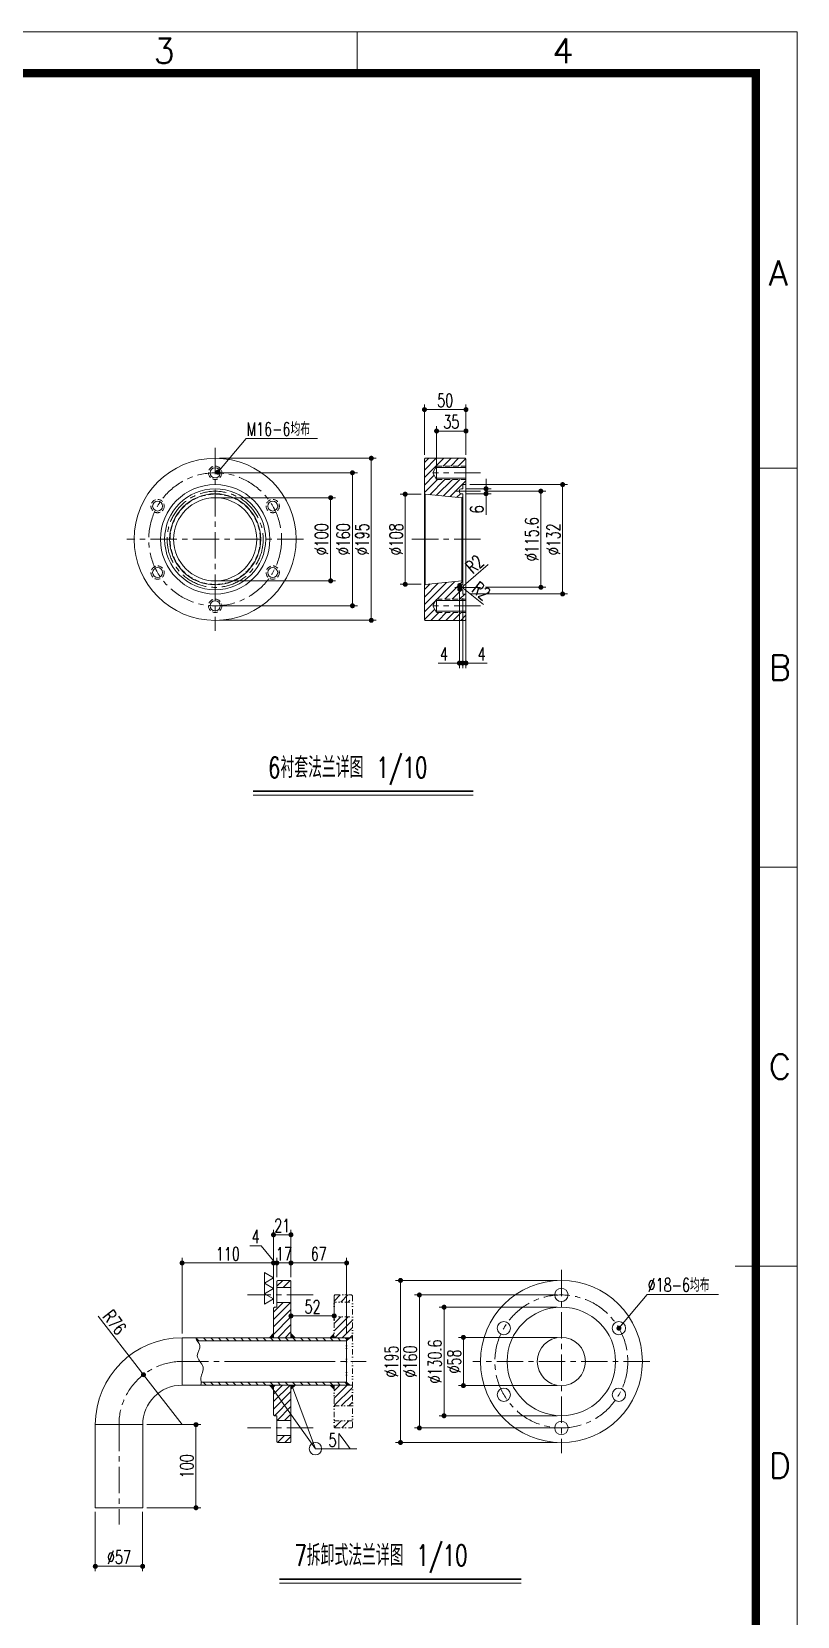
# Model space of a CAD drawing. Header units: millimetres. Extents: x 5291 to 15040, y -2201 to 1723.
# Drawn here: x 14118 to 15040, y -1137 to 769 of the extents above; entities that cross this region are included whole.
import ezdxf

# ---------------------------------------------------------------- set-up
doc = ezdxf.new("R2010")
doc.units = ezdxf.units.MM
doc.header["$LTSCALE"] = 0.5
for name, pattern in [('CENTER', [50.8, 31.75, -6.35, 6.35, -6.35]), ('DASHED', [19.05, 12.7, -6.35]), ('DIVIDE', [31.75, 12.7, -6.35, 0, -6.35, 0, -6.35])]:
    doc.linetypes.add(name, pattern=pattern)
for name, color, linetype, lineweight in [('图层1', 7, 'Continuous', 5), ('图层2', 2, 'Continuous', 20), ('图层5', 3, 'CENTER', 5), ('图框', 7, 'Continuous', 9)]:
    doc.layers.add(name, color=color, linetype=linetype, lineweight=lineweight)
doc.styles.add('图框文字1', font='romans.shx', dxfattribs={"bigfont": 'hztxt.shx'})
doc.styles.add('样式 1', font='txt.shx', dxfattribs={"width": 0.7, "height": 16, "bigfont": 'hzdx.shx'})
doc.dimstyles.new('ISO-25', dxfattribs={"dimtxt": 13, "dimasz": 11, "dimexe": 6, "dimexo": 5, "dimgap": 4, "dimtad": 1, "dimtxsty": 'Standard', "dimcen": 2.5, "dimadec": 0, "dimazin": 0, "dimtfac": 1, "dimtmove": 0, "dimatfit": 3, "dimfxl": 0, "dimarcsym": 0})
pattern_1 = [(45, (5651.626, -387.2444), (-4.490128, 4.490128), [])]
pattern_2 = [(45, (5881.311, 601.693), (-4.490128, 4.490128), [])]

# ---------------------------------------------------------------- blocks, each defined once
blk = doc.blocks.new('_Dot')
at = {"color": 0, "linetype": 'ByBlock', "lineweight": -2}
blk.add_line((-0.5, 0), (-1, 0), dxfattribs=at)
at = {"color": 0, "linetype": 'ByBlock', "const_width": 0.5}
blk.add_lwpolyline([(-0.25, 0, 1), (0.25, 0, 1)], format="xyb", close=True, dxfattribs=at)
blk = doc.blocks.new('*D88')
at = {"layer": 'Defpoints', "color": 0, "lineweight": 9}
for p in [(14413.6, -712.1), (14413.6, -734.1), (14430.6, -734.1)]:
    blk.add_point(p, dxfattribs=at)
at = {"layer": '图层1', "color": 4, "lineweight": 9}
for p, q in [((14407.6, -712.1), (14401.6, -712.1)), ((14413.6, -729.1), (14413.6, -706.1)), ((14430.6, -712.1), (14413.6, -712.1)), ((14430.6, -729.1), (14430.6, -706.1)), ((14436.6, -712.1), (14442.6, -712.1))]:
    blk.add_line(p, q, dxfattribs=at)
at = {"layer": '图层1', "color": 4, "lineweight": 9, "xscale": 6, "yscale": 6, "zscale": 6}
blk.add_blockref('_Dot', (14413.6, -712.1), dxfattribs=at)
at = {"layer": '图层1', "color": 4, "lineweight": 9, "xscale": 6, "yscale": 6, "zscale": 6, "rotation": 180}
blk.add_blockref('_Dot', (14430.6, -712.1), dxfattribs=at)
at = {"layer": '图层1', "color": 4, "lineweight": 9, "insert": (14422.1, -701.1), "char_height": 16, "attachment_point": 5, "style": '样式 1'}
blk.add_mtext('17', dxfattribs=at)
blk = doc.blocks.new('*D89')
at = {"layer": 'Defpoints', "color": 0, "lineweight": 9}
for p in [(14409.6, -712.1), (14413.6, -734.1), (14409.6, -766.3)]:
    blk.add_point(p, dxfattribs=at)
at = {"layer": '图层1', "color": 4, "lineweight": 9}
for p, q in [((14394.7, -691.3), (14381.2, -691.3)), ((14411.6, -712.1), (14394.7, -691.3)), ((14403.6, -712.1), (14397.6, -712.1)), ((14409.6, -761.3), (14409.6, -706.1)), ((14413.6, -712.1), (14409.6, -712.1)), ((14413.6, -712.1), (14409.6, -712.1)), ((14413.6, -729.1), (14413.6, -706.1)), ((14419.6, -712.1), (14425.6, -712.1))]:
    blk.add_line(p, q, dxfattribs=at)
at = {"layer": '图层1', "color": 4, "lineweight": 9, "xscale": 6, "yscale": 6, "zscale": 6}
blk.add_blockref('_Dot', (14409.6, -712.1), dxfattribs=at)
at = {"layer": '图层1', "color": 4, "lineweight": 9, "xscale": 6, "yscale": 6, "zscale": 6, "rotation": 180}
blk.add_blockref('_Dot', (14413.6, -712.1), dxfattribs=at)
at = {"layer": '图层1', "color": 4, "lineweight": 9, "insert": (14387.9, -680.3), "char_height": 16, "attachment_point": 5, "style": '样式 1'}
blk.add_mtext('4', dxfattribs=at)
blk = doc.blocks.new('*D90')
at = {"layer": 'Defpoints', "color": 0, "lineweight": 9}
for p in [(14756.1, -801.6), (14638.2, -859.6), (14756.1, -859.6)]:
    blk.add_point(p, dxfattribs=at)
at = {"layer": '图层1', "color": 4, "lineweight": 9}
for p, q in [((14751.1, -801.6), (14632.2, -801.6)), ((14638.2, -807.6), (14638.2, -853.6)), ((14751.1, -859.6), (14632.2, -859.6))]:
    blk.add_line(p, q, dxfattribs=at)
at = {"layer": '图层1', "color": 4, "lineweight": 9, "xscale": 6, "yscale": 6, "zscale": 6}
for p, rotation in [((14638.2, -801.6), 90), ((14638.2, -859.6), 270)]:
    blk.add_blockref('_Dot', p, dxfattribs=dict(at, rotation=rotation))
at = {"layer": '图层1', "color": 4, "lineweight": 9, "insert": (14627.2, -830.6), "char_height": 16, "attachment_point": 5, "rotation": 90, "style": '样式 1'}
blk.add_mtext('%%c58', dxfattribs=at)
blk = doc.blocks.new('*D91')
at = {"layer": 'Defpoints', "color": 0, "lineweight": 9}
for p in [(14756.1, -765.3), (14614.9, -895.9), (14756.1, -895.9)]:
    blk.add_point(p, dxfattribs=at)
at = {"layer": '图层1', "color": 4, "lineweight": 9}
for p, q in [((14751.1, -765.3), (14608.9, -765.3)), ((14614.9, -771.3), (14614.9, -889.9)), ((14751.1, -895.9), (14608.9, -895.9))]:
    blk.add_line(p, q, dxfattribs=at)
at = {"layer": '图层1', "color": 4, "lineweight": 9, "xscale": 6, "yscale": 6, "zscale": 6}
for p, rotation in [((14614.9, -765.3), 90), ((14614.9, -895.9), 270)]:
    blk.add_blockref('_Dot', p, dxfattribs=dict(at, rotation=rotation))
at = {"layer": '图层1', "color": 4, "lineweight": 9, "insert": (14603.9, -830.6), "char_height": 16, "attachment_point": 5, "rotation": 90, "style": '样式 1'}
blk.add_mtext('%%c130.6', dxfattribs=at)
blk = doc.blocks.new('*D92')
at = {"layer": 'Defpoints', "color": 0, "lineweight": 9}
for p in [(14756.1, -750.6), (14585.2, -910.6), (14756.1, -910.6)]:
    blk.add_point(p, dxfattribs=at)
at = {"layer": '图层1', "color": 4, "lineweight": 9}
for p, q in [((14751.1, -750.6), (14579.2, -750.6)), ((14585.2, -756.6), (14585.2, -904.6)), ((14751.1, -910.6), (14579.2, -910.6))]:
    blk.add_line(p, q, dxfattribs=at)
at = {"layer": '图层1', "color": 4, "lineweight": 9, "xscale": 6, "yscale": 6, "zscale": 6}
for p, rotation in [((14585.2, -750.6), 90), ((14585.2, -910.6), 270)]:
    blk.add_blockref('_Dot', p, dxfattribs=dict(at, rotation=rotation))
at = {"layer": '图层1', "color": 4, "lineweight": 9, "insert": (14574.2, -830.6), "char_height": 16, "attachment_point": 5, "rotation": 90, "style": '样式 1'}
blk.add_mtext('%%c160', dxfattribs=at)
blk = doc.blocks.new('*D93')
at = {"layer": 'Defpoints', "color": 0, "lineweight": 9}
for p in [(14756.1, -733.1), (14562.5, -928.1), (14756.1, -928.1)]:
    blk.add_point(p, dxfattribs=at)
at = {"layer": '图层1', "color": 4, "lineweight": 9}
for p, q in [((14751.1, -733.1), (14556.5, -733.1)), ((14562.5, -739.1), (14562.5, -922.1)), ((14751.1, -928.1), (14556.5, -928.1))]:
    blk.add_line(p, q, dxfattribs=at)
at = {"layer": '图层1', "color": 4, "lineweight": 9, "xscale": 6, "yscale": 6, "zscale": 6}
for p, rotation in [((14562.5, -733.1), 90), ((14562.5, -928.1), 270)]:
    blk.add_blockref('_Dot', p, dxfattribs=dict(at, rotation=rotation))
at = {"layer": '图层1', "color": 4, "lineweight": 9, "insert": (14551.5, -830.6), "char_height": 16, "attachment_point": 5, "rotation": 90, "style": '样式 1'}
blk.add_mtext('%%c195', dxfattribs=at)
blk = doc.blocks.new('*D94')
at = {"layer": 'Defpoints', "color": 0, "lineweight": 9}
for p in [(14430.6, -712.1), (14430.6, -734.1), (14497.6, -802.1)]:
    blk.add_point(p, dxfattribs=at)
at = {"layer": '图层1', "color": 4, "lineweight": 9}
for p, q in [((14430.6, -729.1), (14430.6, -706.1)), ((14491.6, -712.1), (14436.6, -712.1)), ((14497.6, -797.1), (14497.6, -706.1))]:
    blk.add_line(p, q, dxfattribs=at)
at = {"layer": '图层1', "color": 4, "lineweight": 9, "xscale": 6, "yscale": 6, "zscale": 6, "rotation": 180}
blk.add_blockref('_Dot', (14430.6, -712.1), dxfattribs=at)
at = {"layer": '图层1', "color": 4, "lineweight": 9, "xscale": 6, "yscale": 6, "zscale": 6}
blk.add_blockref('_Dot', (14497.6, -712.1), dxfattribs=at)
at = {"layer": '图层1', "color": 4, "lineweight": 9, "insert": (14464.1, -701.1), "char_height": 16, "attachment_point": 5, "style": '样式 1'}
blk.add_mtext('67', dxfattribs=at)
blk = doc.blocks.new('*D95')
at = {"layer": 'Defpoints', "color": 0, "lineweight": 9}
for p in [(14299.6, -712.1), (14409.6, -766.3), (14299.6, -802.1)]:
    blk.add_point(p, dxfattribs=at)
at = {"layer": '图层1', "color": 4, "lineweight": 9}
for p, q in [((14299.6, -797.1), (14299.6, -706.1)), ((14403.6, -712.1), (14305.6, -712.1)), ((14409.6, -761.3), (14409.6, -706.1))]:
    blk.add_line(p, q, dxfattribs=at)
at = {"layer": '图层1', "color": 4, "lineweight": 9, "xscale": 6, "yscale": 6, "zscale": 6, "rotation": 180}
blk.add_blockref('_Dot', (14299.6, -712.1), dxfattribs=at)
at = {"layer": '图层1', "color": 4, "lineweight": 9, "xscale": 6, "yscale": 6, "zscale": 6}
blk.add_blockref('_Dot', (14409.6, -712.1), dxfattribs=at)
at = {"layer": '图层1', "color": 4, "lineweight": 9, "insert": (14354.6, -701.1), "char_height": 16, "attachment_point": 5, "style": '样式 1'}
blk.add_mtext('110', dxfattribs=at)
blk = doc.blocks.new('*D96')
at = {"layer": 'Defpoints', "color": 0, "lineweight": 9}
for p in [(14195.1, -1006.6), (14252.1, -1006.6), (14252.1, -1077)]:
    blk.add_point(p, dxfattribs=at)
at = {"layer": '图层1', "color": 4, "lineweight": 9}
for p, q in [((14195.1, -1011.6), (14195.1, -1083)), ((14252.1, -1011.6), (14252.1, -1083)), ((14201.1, -1077), (14246.1, -1077))]:
    blk.add_line(p, q, dxfattribs=at)
at = {"layer": '图层1', "color": 4, "lineweight": 9, "xscale": 6, "yscale": 6, "zscale": 6, "rotation": 180}
blk.add_blockref('_Dot', (14195.1, -1077), dxfattribs=at)
at = {"layer": '图层1', "color": 4, "lineweight": 9, "xscale": 6, "yscale": 6, "zscale": 6}
blk.add_blockref('_Dot', (14252.1, -1077), dxfattribs=at)
at = {"layer": '图层1', "color": 4, "lineweight": 9, "insert": (14223.6, -1066), "char_height": 16, "attachment_point": 5, "style": '样式 1'}
blk.add_mtext('%%c57', dxfattribs=at)
blk = doc.blocks.new('*D97')
at = {"layer": 'Defpoints', "color": 0, "lineweight": 9}
for p in [(14252.1, -906.6), (14252.1, -1006.6), (14316.3, -1006.6)]:
    blk.add_point(p, dxfattribs=at)
at = {"layer": '图层1', "color": 4, "lineweight": 9}
for p, q in [((14257.1, -906.6), (14322.3, -906.6)), ((14316.3, -912.6), (14316.3, -1000.6)), ((14257.1, -1006.6), (14322.3, -1006.6))]:
    blk.add_line(p, q, dxfattribs=at)
at = {"layer": '图层1', "color": 4, "lineweight": 9, "xscale": 6, "yscale": 6, "zscale": 6}
for p, rotation in [((14316.3, -906.6), 90), ((14316.3, -1006.6), 270)]:
    blk.add_blockref('_Dot', p, dxfattribs=dict(at, rotation=rotation))
at = {"layer": '图层1', "color": 4, "lineweight": 9, "insert": (14305.3, -956.6), "char_height": 16, "attachment_point": 5, "rotation": 90, "style": '样式 1'}
blk.add_mtext('100', dxfattribs=at)
blk = doc.blocks.new('*D98')
at = {"layer": 'Defpoints', "color": 0, "lineweight": 9}
for p in [(14253.1, -846.5), (14299.6, -906.6)]:
    blk.add_point(p, dxfattribs=at)
at = {"layer": '图层1', "color": 4, "lineweight": 9}
for p, q in [((14198.7, -776.2), (14249.4, -841.7)), ((14299.6, -906.6), (14253.1, -846.5))]:
    blk.add_line(p, q, dxfattribs=at)
at = {"layer": '图层1', "color": 4, "lineweight": 9, "xscale": 6, "yscale": 6, "zscale": 6, "rotation": 307.7363599836547}
blk.add_blockref('_Dot', (14253.1, -846.5), dxfattribs=at)
at = {"layer": '图层1', "color": 4, "lineweight": 9, "insert": (14218.4, -783.6), "char_height": 16, "attachment_point": 5, "rotation": 307.7364, "style": '样式 1'}
blk.add_mtext('R76', dxfattribs=at)
blk = doc.blocks.new('*D99')
at = {"layer": 'Defpoints', "color": 0, "lineweight": 9}
for p in [(14482.6, -751.6), (14430.6, -775.8), (14430.6, -797.1)]:
    blk.add_point(p, dxfattribs=at)
at = {"layer": '图层1', "color": 4, "lineweight": 9}
for p, q in [((14482.6, -756.6), (14482.6, -781.8)), ((14430.6, -792.1), (14430.6, -769.8)), ((14476.6, -775.8), (14436.6, -775.8))]:
    blk.add_line(p, q, dxfattribs=at)
at = {"layer": '图层1', "color": 4, "lineweight": 9, "xscale": 6, "yscale": 6, "zscale": 6, "rotation": 180}
blk.add_blockref('_Dot', (14430.6, -775.8), dxfattribs=at)
at = {"layer": '图层1', "color": 4, "lineweight": 9, "xscale": 6, "yscale": 6, "zscale": 6}
blk.add_blockref('_Dot', (14482.6, -775.8), dxfattribs=at)
at = {"layer": '图层1', "color": 4, "lineweight": 9, "insert": (14456.6, -764.8), "char_height": 16, "attachment_point": 5, "style": '样式 1'}
blk.add_mtext('52', dxfattribs=at)
blk = doc.blocks.new('*D100')
at = {"layer": 'Defpoints', "color": 0, "lineweight": 9}
for p in [(14339.4, 208.4), (14339.4, 108.4), (14478.4, 108.4)]:
    blk.add_point(p, dxfattribs=at)
at = {"layer": '图层1', "color": 4, "lineweight": 9}
for p, q in [((14344.4, 208.4), (14484.4, 208.4)), ((14478.4, 202.4), (14478.4, 114.4)), ((14344.4, 108.4), (14484.4, 108.4))]:
    blk.add_line(p, q, dxfattribs=at)
at = {"layer": '图层1', "color": 4, "lineweight": 9, "xscale": 6, "yscale": 6, "zscale": 6}
for p, rotation in [((14478.4, 208.4), 90), ((14478.4, 108.4), 270)]:
    blk.add_blockref('_Dot', p, dxfattribs=dict(at, rotation=rotation))
at = {"layer": '图层1', "color": 4, "lineweight": 9, "insert": (14467.4, 158.4), "char_height": 16, "attachment_point": 5, "rotation": 90, "style": '样式 1'}
blk.add_mtext('%%c100', dxfattribs=at)
blk = doc.blocks.new('*D101')
at = {"layer": 'Defpoints', "color": 0, "lineweight": 9}
for p in [(14659.6, 216.2), (14659.6, 100.6), (14731.4, 100.6)]:
    blk.add_point(p, dxfattribs=at)
at = {"layer": '图层1', "color": 4, "lineweight": 9}
for p, q in [((14664.6, 216.2), (14737.4, 216.2)), ((14731.4, 210.2), (14731.4, 106.6)), ((14664.6, 100.6), (14737.4, 100.6))]:
    blk.add_line(p, q, dxfattribs=at)
at = {"layer": '图层1', "color": 4, "lineweight": 9, "xscale": 6, "yscale": 6, "zscale": 6}
for p, rotation in [((14731.4, 216.2), 90), ((14731.4, 100.6), 270)]:
    blk.add_blockref('_Dot', p, dxfattribs=dict(at, rotation=rotation))
at = {"layer": '图层1', "color": 4, "lineweight": 9, "insert": (14720.4, 158.4), "char_height": 16, "attachment_point": 5, "rotation": 90, "style": '样式 1'}
blk.add_mtext('%%c115.6', dxfattribs=at)
blk = doc.blocks.new('*D102')
at = {"layer": 'Defpoints', "color": 0, "lineweight": 9}
for p in [(14641.1, 224.2), (14641.1, 92.6), (14757.6, 92.6)]:
    blk.add_point(p, dxfattribs=at)
at = {"layer": '图层1', "color": 4, "lineweight": 9}
for p, q in [((14646.1, 224.2), (14763.6, 224.2)), ((14757.6, 218.2), (14757.6, 98.6)), ((14646.1, 92.6), (14763.6, 92.6))]:
    blk.add_line(p, q, dxfattribs=at)
at = {"layer": '图层1', "color": 4, "lineweight": 9, "xscale": 6, "yscale": 6, "zscale": 6}
for p, rotation in [((14757.6, 224.2), 90), ((14757.6, 92.6), 270)]:
    blk.add_blockref('_Dot', p, dxfattribs=dict(at, rotation=rotation))
at = {"layer": '图层1', "color": 4, "lineweight": 9, "insert": (14746.6, 158.4), "char_height": 16, "attachment_point": 5, "rotation": 90, "style": '样式 1'}
blk.add_mtext('%%c132', dxfattribs=at)
blk = doc.blocks.new('*D103')
at = {"layer": 'Defpoints', "color": 0, "lineweight": 9}
for p in [(14339.4, 238.4), (14339.4, 78.4), (14504.6, 78.4)]:
    blk.add_point(p, dxfattribs=at)
at = {"layer": '图层1', "color": 4, "lineweight": 9}
for p, q in [((14344.4, 238.4), (14510.6, 238.4)), ((14504.6, 232.4), (14504.6, 84.4)), ((14344.4, 78.4), (14510.6, 78.4))]:
    blk.add_line(p, q, dxfattribs=at)
at = {"layer": '图层1', "color": 4, "lineweight": 9, "xscale": 6, "yscale": 6, "zscale": 6}
for p, rotation in [((14504.6, 238.4), 90), ((14504.6, 78.4), 270)]:
    blk.add_blockref('_Dot', p, dxfattribs=dict(at, rotation=rotation))
at = {"layer": '图层1', "color": 4, "lineweight": 9, "insert": (14493.6, 158.4), "char_height": 16, "attachment_point": 5, "rotation": 90, "style": '样式 1'}
blk.add_mtext('%%c160', dxfattribs=at)
blk = doc.blocks.new('*D104')
at = {"layer": 'Defpoints', "color": 0, "lineweight": 9}
for p in [(14339.4, 255.9), (14339.4, 60.9), (14527.3, 60.9)]:
    blk.add_point(p, dxfattribs=at)
at = {"layer": '图层1', "color": 4, "lineweight": 9}
for p, q in [((14344.4, 255.9), (14533.3, 255.9)), ((14527.3, 249.9), (14527.3, 66.9)), ((14344.4, 60.9), (14533.3, 60.9))]:
    blk.add_line(p, q, dxfattribs=at)
at = {"layer": '图层1', "color": 4, "lineweight": 9, "xscale": 6, "yscale": 6, "zscale": 6}
for p, rotation in [((14527.3, 255.9), 90), ((14527.3, 60.9), 270)]:
    blk.add_blockref('_Dot', p, dxfattribs=dict(at, rotation=rotation))
at = {"layer": '图层1', "color": 4, "lineweight": 9, "insert": (14516.3, 158.4), "char_height": 16, "attachment_point": 5, "rotation": 90, "style": '样式 1'}
blk.add_mtext('%%c195', dxfattribs=at)
blk = doc.blocks.new('*D105')
at = {"layer": 'Defpoints', "color": 0, "lineweight": 9}
for p in [(14591.3, 314.4), (14591.3, 254.9), (14641.3, 254.9)]:
    blk.add_point(p, dxfattribs=at)
at = {"layer": '图层1', "color": 4, "lineweight": 9}
for p, q in [((14591.3, 259.9), (14591.3, 320.4)), ((14635.3, 314.4), (14597.3, 314.4)), ((14641.3, 259.9), (14641.3, 320.4))]:
    blk.add_line(p, q, dxfattribs=at)
at = {"layer": '图层1', "color": 4, "lineweight": 9, "xscale": 6, "yscale": 6, "zscale": 6, "rotation": 180}
blk.add_blockref('_Dot', (14591.3, 314.4), dxfattribs=at)
at = {"layer": '图层1', "color": 4, "lineweight": 9, "xscale": 6, "yscale": 6, "zscale": 6}
blk.add_blockref('_Dot', (14641.3, 314.4), dxfattribs=at)
at = {"layer": '图层1', "color": 4, "lineweight": 9, "insert": (14616.3, 325.4), "char_height": 16, "attachment_point": 5, "style": '样式 1'}
blk.add_mtext('50', dxfattribs=at)
blk = doc.blocks.new('*D106')
at = {"layer": 'Defpoints', "color": 0, "lineweight": 9}
for p in [(14605.9, 288.6), (14641.3, 254.9), (14605.9, 238.4)]:
    blk.add_point(p, dxfattribs=at)
at = {"layer": '图层1', "color": 4, "lineweight": 9}
for p, q in [((14605.9, 243.4), (14605.9, 294.6)), ((14635.3, 288.6), (14611.9, 288.6)), ((14641.3, 259.9), (14641.3, 294.6))]:
    blk.add_line(p, q, dxfattribs=at)
at = {"layer": '图层1', "color": 4, "lineweight": 9, "xscale": 6, "yscale": 6, "zscale": 6, "rotation": 180}
blk.add_blockref('_Dot', (14605.9, 288.6), dxfattribs=at)
at = {"layer": '图层1', "color": 4, "lineweight": 9, "xscale": 6, "yscale": 6, "zscale": 6}
blk.add_blockref('_Dot', (14641.3, 288.6), dxfattribs=at)
at = {"layer": '图层1', "color": 4, "lineweight": 9, "insert": (14623.6, 299.6), "char_height": 16, "attachment_point": 5, "style": '样式 1'}
blk.add_mtext('35', dxfattribs=at)
blk = doc.blocks.new('*D107')
at = {"layer": 'Defpoints', "color": 0, "lineweight": 9}
for p in [(14637.3, 92.6), (14641.3, 92.3), (14637.3, 9.4)]:
    blk.add_point(p, dxfattribs=at)
at = {"layer": '图层1', "color": 4, "lineweight": 9}
for p, q in [((14637.3, 87.6), (14637.3, 3.4)), ((14641.3, 87.3), (14641.3, 3.4)), ((14631.3, 9.4), (14625.3, 9.4)), ((14637.3, 9.4), (14641.3, 9.4)), ((14647.3, 9.4), (14666.8, 9.4))]:
    blk.add_line(p, q, dxfattribs=at)
at = {"layer": '图层1', "color": 4, "lineweight": 9, "xscale": 6, "yscale": 6, "zscale": 6}
blk.add_blockref('_Dot', (14637.3, 9.4), dxfattribs=at)
at = {"layer": '图层1', "color": 4, "lineweight": 9, "xscale": 6, "yscale": 6, "zscale": 6, "rotation": 180}
blk.add_blockref('_Dot', (14641.3, 9.4), dxfattribs=at)
at = {"layer": '图层1', "color": 4, "lineweight": 9, "insert": (14660, 20.4), "char_height": 16, "attachment_point": 5, "style": '样式 1'}
blk.add_mtext('4', dxfattribs=at)
blk = doc.blocks.new('*D108')
at = {"layer": 'Defpoints', "color": 0, "lineweight": 9}
for p in [(14633.3, 99.6), (14637.3, 92.6), (14633.3, 9.4)]:
    blk.add_point(p, dxfattribs=at)
at = {"layer": '图层1', "color": 4, "lineweight": 9}
for p, q in [((14633.3, 94.6), (14633.3, 3.4)), ((14637.3, 87.6), (14637.3, 3.4)), ((14627.3, 9.4), (14607.8, 9.4)), ((14637.3, 9.4), (14633.3, 9.4)), ((14643.3, 9.4), (14649.3, 9.4))]:
    blk.add_line(p, q, dxfattribs=at)
at = {"layer": '图层1', "color": 4, "lineweight": 9, "xscale": 6, "yscale": 6, "zscale": 6}
blk.add_blockref('_Dot', (14633.3, 9.4), dxfattribs=at)
at = {"layer": '图层1', "color": 4, "lineweight": 9, "xscale": 6, "yscale": 6, "zscale": 6, "rotation": 180}
blk.add_blockref('_Dot', (14637.3, 9.4), dxfattribs=at)
at = {"layer": '图层1', "color": 4, "lineweight": 9, "insert": (14614.6, 20.4), "char_height": 16, "attachment_point": 5, "style": '样式 1'}
blk.add_mtext('4', dxfattribs=at)
blk = doc.blocks.new('*D109')
at = {"layer": 'Defpoints', "color": 0, "lineweight": 9}
for p in [(14633.7, 102.8), (14635.3, 101.6)]:
    blk.add_point(p, dxfattribs=at)
at = {"layer": '图层1', "color": 4, "lineweight": 9}
blk.add_line((14662.4, 80), (14638.4, 99.1), dxfattribs=at)
at = {"layer": '图层1', "color": 4, "lineweight": 9, "xscale": 6, "yscale": 6, "zscale": 6, "rotation": 141.5214317826944}
blk.add_blockref('_Dot', (14633.7, 102.8), dxfattribs=at)
at = {"layer": '图层1', "color": 4, "lineweight": 9, "insert": (14659.6, 96.3), "char_height": 16, "attachment_point": 5, "rotation": 321.5214, "style": '样式 1'}
blk.add_mtext('R2', dxfattribs=at)
blk = doc.blocks.new('*D110')
at = {"layer": 'Defpoints', "color": 0, "lineweight": 9}
for p in [(14633.8, 98.2), (14635.3, 99.6)]:
    blk.add_point(p, dxfattribs=at)
at = {"layer": '图层1', "color": 4, "lineweight": 9}
blk.add_line((14668.1, 128.2), (14638.3, 102.2), dxfattribs=at)
at = {"layer": '图层1', "color": 4, "lineweight": 9, "xscale": 6, "yscale": 6, "zscale": 6, "rotation": 221.0890844010729}
blk.add_blockref('_Dot', (14633.8, 98.2), dxfattribs=at)
at = {"layer": '图层1', "color": 4, "lineweight": 9, "insert": (14651.6, 128.4), "char_height": 16, "attachment_point": 5, "rotation": 41.0891, "style": '样式 1'}
blk.add_mtext('R2', dxfattribs=at)
blk = doc.blocks.new('*D111')
at = {"layer": 'Defpoints', "color": 0, "lineweight": 9}
for p in [(14637.1, 219.2), (14637.1, 213.2), (14665.4, 213.2)]:
    blk.add_point(p, dxfattribs=at)
at = {"layer": '图层1', "color": 4, "lineweight": 9}
for p, q in [((14665.4, 225.2), (14665.4, 231.2)), ((14642.1, 219.2), (14671.4, 219.2)), ((14642.1, 213.2), (14671.4, 213.2)), ((14665.4, 219.2), (14665.4, 213.2)), ((14665.4, 207.2), (14665.4, 187.7))]:
    blk.add_line(p, q, dxfattribs=at)
at = {"layer": '图层1', "color": 4, "lineweight": 9, "xscale": 6, "yscale": 6, "zscale": 6}
for p, rotation in [((14665.4, 219.2), 270), ((14665.4, 213.2), 90)]:
    blk.add_blockref('_Dot', p, dxfattribs=dict(at, rotation=rotation))
at = {"layer": '图层1', "color": 4, "lineweight": 9, "insert": (14654.4, 194.4), "char_height": 16, "attachment_point": 5, "rotation": 90, "style": '样式 1'}
blk.add_mtext('6', dxfattribs=at)
blk = doc.blocks.new('*D112')
at = {"layer": 'Defpoints', "color": 0, "lineweight": 9}
for p in [(14592.3, 212.6), (14568.1, 104.2), (14592.3, 104.2)]:
    blk.add_point(p, dxfattribs=at)
at = {"layer": '图层1', "color": 4, "lineweight": 9}
for p, q in [((14587.3, 212.6), (14562.1, 212.6)), ((14568.1, 206.6), (14568.1, 110.2)), ((14587.3, 104.2), (14562.1, 104.2))]:
    blk.add_line(p, q, dxfattribs=at)
at = {"layer": '图层1', "color": 4, "lineweight": 9, "xscale": 6, "yscale": 6, "zscale": 6}
for p, rotation in [((14568.1, 212.6), 90), ((14568.1, 104.2), 270)]:
    blk.add_blockref('_Dot', p, dxfattribs=dict(at, rotation=rotation))
at = {"layer": '图层1', "color": 4, "lineweight": 9, "insert": (14557.1, 158.4), "char_height": 16, "attachment_point": 5, "rotation": 90, "style": '样式 1'}
blk.add_mtext('%%c108', dxfattribs=at)
blk = doc.blocks.new('图框(A4)')
at = {"layer": '图框'}
for p, q in [((348.99, 634.09), (348.99, 639.09)), ((396.99, 586.59), (401.99, 586.59)), ((396.99, 538.59), (401.99, 538.59)), ((396.99, 490.59), (394.49, 490.59)), ((396.99, 490.59), (401.99, 490.59))]:
    blk.add_line(p, q, dxfattribs=at)
blk.add_lwpolyline([(191.99, 342.09), (401.99, 342.09), (401.99, 639.09), (191.99, 639.09)], close=True, dxfattribs=at)
at = {"layer": '图框', "color": 5, "const_width": 1}
blk.add_lwpolyline([(204.99, 347.09), (396.99, 347.09), (396.99, 634.09), (204.99, 634.09)], close=True, dxfattribs=at)
at = {"layer": '图框', "style": '图框文字1'}
for s, p in [('3', (324.49, 635.29)), ('4', (372.49, 635.29)), ('A', (398.55, 608.56)), ('B ', (398.55, 561.1)), ('C', (398.55, 513.1)), ('D', (398.55, 465.1))]:
    blk.add_text(s, height=3, dxfattribs=at).set_placement(p)
blk = doc.blocks.new('*D180')
at = {"layer": 'Defpoints', "color": 0, "lineweight": 9}
for p in [(14409.6, -678.2), (14430.6, -734.1), (14409.6, -766.3)]:
    blk.add_point(p, dxfattribs=at)
at = {"layer": '图层1', "color": 4, "lineweight": 9}
for p, q in [((14409.6, -761.3), (14409.6, -672.2)), ((14424.6, -678.2), (14415.6, -678.2)), ((14430.6, -729.1), (14430.6, -672.2))]:
    blk.add_line(p, q, dxfattribs=at)
at = {"layer": '图层1', "color": 4, "lineweight": 9, "xscale": 6, "yscale": 6, "zscale": 6, "rotation": 180}
blk.add_blockref('_Dot', (14409.6, -678.2), dxfattribs=at)
at = {"layer": '图层1', "color": 4, "lineweight": 9, "xscale": 6, "yscale": 6, "zscale": 6}
blk.add_blockref('_Dot', (14430.6, -678.2), dxfattribs=at)
at = {"layer": '图层1', "color": 4, "lineweight": 9, "insert": (14420.1, -667.2), "char_height": 16, "attachment_point": 5, "style": '样式 1'}
blk.add_mtext('21', dxfattribs=at)

msp = doc.modelspace()

# ---------------------------------------------------------------- hatches: boundary and pattern name
at = {"layer": '图层1', "lineweight": 9}
h = msp.add_hatch(dxfattribs=at)
h.set_pattern_fill('ANSI31', scale=2, style=0)
h.set_pattern_definition(pattern_2)
h.paths.add_polyline_path([(14637.3, 224.15), (14641.05, 224.15), (14641.3, 224.4), (14641.3, 230.35), (14605.92, 230.35), (14601.3, 238.35), (14591.3, 238.35), (14591.3, 213.55), (14592.3, 212.55), (14636.3, 208.35), (14637.3, 209.35), (14637.3, 212.9), (14637.05, 213.15), (14635.3, 213.15, -0.4142136), (14633.3, 215.15), (14633.3, 217.15, -0.4142136), (14635.3, 219.15), (14637.05, 219.15), (14637.3, 219.4)])
h.paths.add_polyline_path([(14641.3, 254.85), (14640.3, 255.85), (14592.3, 255.85), (14591.3, 254.85), (14591.3, 238.35), (14601.3, 238.35), (14605.92, 246.35), (14641.3, 246.35)])
h = msp.add_hatch(dxfattribs=at)
h.set_pattern_fill('ANSI31', scale=2, style=0)
h.set_pattern_definition(pattern_2)
h.paths.add_polyline_path([(14633.3, 101.55, -0.4142136), (14635.3, 103.55), (14637.05, 103.55), (14637.3, 103.8), (14637.3, 107.35), (14636.3, 108.35), (14592.3, 104.15), (14591.3, 103.15), (14591.3, 88.25), (14641.3, 88.25), (14641.3, 92.3), (14641.05, 92.55), (14637.3, 92.55), (14637.3, 97.3), (14637.05, 97.55), (14635.3, 97.55, -0.4142136), (14633.3, 99.55)])
h.paths.add_polyline_path([(14605.92, 86.35), (14641.3, 86.35), (14641.3, 88.25), (14591.3, 88.25), (14591.3, 61.85), (14592.3, 60.85), (14640.3, 60.85), (14641.3, 61.85), (14641.3, 70.35), (14605.92, 70.35), (14601.3, 78.35)])
h = msp.add_hatch(dxfattribs=at)
h.set_pattern_fill('ANSI31', scale=2, style=0)
h.set_pattern_definition(pattern_1)
h.paths.add_polyline_path([(14430.21, -741.58), (14430.62, -741.17), (14430.62, -734.08), (14429.62, -733.08), (14414.62, -733.08), (14413.62, -734.08), (14413.62, -741.58)])
h.paths.add_polyline_path([(14409.62, -802.08), (14430.62, -802.08), (14430.62, -759.58), (14413.62, -759.58), (14413.62, -765.28), (14410.62, -765.28), (14409.62, -766.28)])
at = {"layer": '图层1', "linetype": 'DIVIDE', "lineweight": 9}
h = msp.add_hatch(dxfattribs=at)
h.set_pattern_fill('ANSI31', scale=2, style=0)
h.set_pattern_definition([(45, (5630.626, -387.2444), (-4.490128, 4.490128), [])])
h.paths.add_polyline_path([(14501.61, -759.08), (14501.61, -751.58), (14500.61, -750.58), (14483.61, -750.58), (14482.61, -751.58), (14482.61, -759.08)])
h.paths.add_polyline_path([(14482.61, -777.08), (14482.61, -802.08), (14504.61, -802.08), (14504.61, -780.58), (14501.61, -777.58), (14501.61, -777.08)])
h.paths.add_polyline_path([(14482.61, -884.08), (14501.61, -884.08), (14501.61, -883.58), (14504.61, -880.58), (14504.61, -859.08), (14482.61, -859.08)])
h.paths.add_polyline_path([(14500.61, -910.58), (14501.61, -909.58), (14501.61, -902.08), (14482.61, -902.08), (14482.61, -909.58), (14483.61, -910.58)])
at = {"layer": '图层1', "lineweight": 9}
for points in [[(14409.62, -802.08), (14409.62, -797.08), (14404.62, -802.08)], [(14430.62, -797.08), (14430.62, -802.08), (14435.62, -802.08)], [(14404.62, -859.08), (14409.62, -864.08), (14409.62, -859.08)], [(14430.62, -864.08), (14435.62, -859.08), (14430.62, -859.08)]]:
    msp.add_hatch(color=7, dxfattribs=at).paths.add_polyline_path(points)
at = {"layer": '图层1', "linetype": 'DIVIDE', "lineweight": 9}
for points in [[(14482.61, -802.08), (14482.61, -797.08), (14477.61, -802.08)], [(14497.61, -802.08), (14497.61, -805.58), (14501.61, -802.08)], [(14497.61, -859.08), (14501.61, -859.08), (14497.61, -855.58)], [(14477.61, -859.08), (14482.61, -864.08), (14482.61, -859.08)]]:
    msp.add_hatch(color=7, dxfattribs=at).paths.add_polyline_path(points)
at = {"layer": '图层1', "lineweight": 9}
h = msp.add_hatch(dxfattribs=at)
h.set_pattern_fill('ANSI31', scale=2, angle=90, style=0)
h.set_pattern_definition([(135, (5630.626, -387.2444), (-4.490128, -4.490128), [])])
edge = h.paths.add_edge_path()
edge.add_line((14497.61, -805.58), (14497.61, -802.08))
edge.add_line((14497.61, -802.08), (14315.93, -802.08))
edge.add_spline(control_points=[(14315.93, -802.08), (14316.03, -803.34), (14316.63, -804.49), (14317.38, -805.58)], knot_values=[0, 0, 0, 0, 3.7910661, 3.7910661, 3.7910661, 3.7910661], degree=3, periodic=0)
edge.add_line((14317.38, -805.58), (14497.61, -805.58))
edge = h.paths.add_edge_path()
edge.add_spline(control_points=[(14322.42, -855.58), (14322.49, -856.76), (14322.48, -857.93), (14322.21, -859.08)], knot_values=[57.1730172, 57.1730172, 57.1730172, 57.1730172, 60.7158647, 60.7158647, 60.7158647, 60.7158647], degree=3, periodic=0)
edge.add_line((14322.21, -859.08), (14497.61, -859.08))
edge.add_line((14497.61, -859.08), (14497.61, -855.58))
edge.add_line((14497.61, -855.58), (14322.42, -855.58))
h = msp.add_hatch(dxfattribs=at)
h.set_pattern_fill('ANSI31', scale=2, style=0)
h.set_pattern_definition(pattern_1)
h.paths.add_polyline_path([(14430.62, -859.08), (14409.62, -859.08), (14409.62, -894.88), (14410.62, -895.88), (14413.62, -895.88), (14413.62, -901.58), (14430.62, -901.58)])
h.paths.add_polyline_path([(14413.85, -919.58), (14413.62, -919.82), (14413.62, -927.08), (14414.62, -928.08), (14429.62, -928.08), (14430.62, -927.08), (14430.62, -919.58)])

# ---------------------------------------------------------------- linework, layer by layer
at = {"layer": '图层1', "color": 7, "lineweight": 9}
for p, q in [((14633.3, 217.15), (14633.3, 215.15)), ((14637.05, 219.15), (14635.3, 219.15)), ((14635.3, 213.15), (14637.05, 213.15)), ((14637.05, 219.15), (14637.3, 219.4)), ((14637.05, 213.15), (14637.3, 212.9)), ((14637.3, 224.15), (14641.05, 224.15)), ((14637.3, 224.15), (14637.3, 219.4)), ((14637.3, 212.9), (14637.3, 103.8)), ((14641.05, 224.15), (14641.05, 92.55)), ((14636.3, 208.35), (14636.3, 108.35)), ((14633.3, 99.55), (14633.3, 101.55)), ((14635.3, 103.55), (14637.05, 103.55)), ((14635.3, 97.55), (14637.05, 97.55)), ((14637.05, 103.55), (14637.3, 103.8)), ((14637.05, 97.55), (14637.3, 97.3)), ((14637.3, 97.3), (14637.3, 92.55)), ((14637.3, 92.55), (14641.05, 92.55)), ((14430.21, -741.58), (14430.62, -741.17)), ((14410.62, -765.28), (14409.62, -766.28)), ((14409.62, -766.28), (14409.62, -802.08)), ((14410.62, -765.28), (14413.62, -765.28)), ((14404.62, -802.08), (14409.62, -797.08)), ((14435.62, -802.08), (14430.62, -797.08)), ((14404.62, -859.08), (14409.62, -864.08)), ((14460.03, -935.53), (14407.12, -861.58)), ((14409.62, -859.08), (14409.62, -894.88)), ((14435.62, -859.08), (14430.62, -864.08)), ((14432.31, -861.58), (14460.03, -935.53)), ((14410.62, -895.88), (14409.62, -894.88)), ((14410.62, -895.88), (14413.62, -895.88)), ((14413.62, -919.82), (14413.85, -919.58)), ((14509.8, -935.53), (14460.03, -935.53))]:
    msp.add_line(p, q, dxfattribs=at)
at = {"layer": '图层1', "color": 7}
for p, q in [((14641.05, 224.15), (14641.3, 224.4)), ((14641.05, 92.55), (14641.3, 92.3)), ((14299.62, -802.08), (14299.62, -859.08)), ((14195.12, -906.58), (14195.12, -1006.58)), ((14252.12, -906.58), (14195.12, -906.58)), ((14252.12, -906.58), (14252.12, -1006.58)), ((14195.12, -1006.58), (14252.12, -1006.58))]:
    msp.add_line(p, q, dxfattribs=at)
at = {"layer": '图层1', "color": 7, "lineweight": 30}
for p, q in [((14385.03, -144.76), (14650, -144.76)), ((14416.73, -1092.51), (14707.82, -1092.51))]:
    msp.add_line(p, q, dxfattribs=at)
at = {"layer": '图层1', "color": 7, "lineweight": 13}
for p, q in [((14385.03, -149.59), (14650, -149.59)), ((14416.73, -1097.34), (14707.82, -1097.34))]:
    msp.add_line(p, q, dxfattribs=at)
at = {"layer": '图层1', "color": 7, "linetype": 'DIVIDE', "lineweight": 9}
for p, q in [((14477.61, -802.08), (14482.61, -797.08)), ((14501.61, -802.08), (14497.61, -805.58)), ((14501.61, -859.08), (14497.61, -855.58)), ((14477.61, -859.08), (14482.61, -864.08))]:
    msp.add_line(p, q, dxfattribs=at)
at = {"layer": '图层1', "color": 7, "lineweight": 9}
for points in [[(14409.62, -729.94), (14398.74, -723.56), (14398.74, -736.32), (14409.62, -729.94)], [(14409.62, -742.7), (14398.74, -736.32), (14398.74, -749.07), (14409.62, -742.7)], [(14409.62, -755.45), (14398.74, -749.07), (14398.74, -761.83), (14409.62, -755.45)], [(14488.36, -917.32), (14494.73, -925.84), (14501.77, -935.53), (14488.36, -935.53)]]:
    msp.add_lwpolyline(points, close=True, dxfattribs=at)
for centre, radius in [((14339.37, 158.35), 97.5), ((14339.37, 238.35), 6), ((14339.37, 158.35), 65.8), ((14339.37, 158.35), 60.8), ((14339.37, 158.35), 54.8), ((14270.09, 198.35), 6), ((14339.37, 158.35), 50), ((14408.65, 198.35), 6), ((14270.09, 118.35), 6), ((14408.65, 118.35), 6), ((14339.37, 78.35), 6), ((14756.09, -830.58), 97.5), ((14756.09, -750.58), 8), ((14756.09, -830.58), 65.3), ((14686.8, -790.58), 8), ((14825.37, -790.58), 8), ((14756.09, -830.58), 29), ((14686.8, -870.58), 8), ((14825.37, -870.58), 8), ((14756.09, -910.58), 8), ((14460.03, -935.53), 7.49)]:
    msp.add_circle(centre, radius, dxfattribs=at)
for centre, start, end in [((14635.3, 217.15), 90, 180), ((14635.3, 215.15), 180, 270), ((14635.3, 101.55), 90, 180), ((14635.3, 99.55), 180, 270)]:
    msp.add_arc(centre, 2, start, end, dxfattribs=at)
at = {"layer": '图层1', "color": 7, "start_tangent": (0.0787649, -0.9968932), "end_tangent": (-0.2257264, -0.9741907)}
msp.add_spline([(14315.93, -802.08), (14321.1, -811.45), (14317.78, -823.45), (14324.8, -837.3), (14322.21, -850.41), (14322.21, -859.08)], degree=3, dxfattribs=at)
at = {"layer": '图层2', "color": 7}
for p, q in [((14592.3, 255.85), (14591.3, 254.85)), ((14591.3, 254.85), (14591.3, 61.85)), ((14592.3, 255.85), (14640.3, 255.85)), ((14640.3, 255.85), (14640.3, 255.85)), ((14640.3, 255.85), (14641.3, 254.85)), ((14641.3, 254.85), (14641.3, 61.85)), ((14601.3, 238.35), (14605.92, 246.35)), ((14601.3, 238.35), (14605.92, 230.35)), ((14605.92, 246.35), (14605.92, 230.35)), ((14641.3, 244.85), (14605.92, 244.85)), ((14641.3, 231.85), (14605.92, 231.85)), ((14592.3, 212.55), (14591.3, 213.55)), ((14592.3, 212.55), (14592.3, 104.15)), ((14592.3, 212.55), (14636.3, 208.35)), ((14636.3, 208.35), (14637.3, 209.35)), ((14592.3, 104.15), (14591.3, 103.15)), ((14592.3, 104.15), (14636.3, 108.35)), ((14636.3, 108.35), (14637.3, 107.35)), ((14601.3, 78.35), (14605.92, 86.35)), ((14601.3, 78.35), (14605.92, 70.35)), ((14605.92, 70.35), (14605.92, 86.35)), ((14641.3, 84.85), (14605.92, 84.85)), ((14592.3, 60.85), (14591.3, 61.85)), ((14592.3, 60.85), (14640.3, 60.85)), ((14641.3, 71.85), (14605.92, 71.85)), ((14640.3, 60.85), (14641.3, 61.85)), ((14413.62, -734.08), (14414.62, -733.08)), ((14413.62, -734.08), (14413.62, -765.28)), ((14413.62, -741.58), (14430.62, -741.58)), ((14414.62, -733.08), (14429.62, -733.08)), ((14429.62, -733.08), (14430.62, -734.08)), ((14430.62, -734.08), (14430.62, -802.08)), ((14430.62, -759.58), (14413.62, -759.58)), ((14299.62, -802.08), (14497.61, -802.08)), ((14299.62, -802.08), (14497.61, -802.08)), ((14317.38, -805.58), (14497.61, -805.58)), ((14409.62, -802.08), (14430.62, -802.08)), ((14497.61, -802.08), (14497.61, -859.08)), ((14322.42, -855.58), (14497.61, -855.58)), ((14299.62, -859.08), (14497.61, -859.08)), ((14409.62, -859.08), (14430.62, -859.08)), ((14430.62, -859.08), (14430.62, -927.08)), ((14413.62, -927.08), (14413.62, -895.88)), ((14430.62, -901.58), (14413.62, -901.58)), ((14413.62, -919.58), (14430.62, -919.58)), ((14413.62, -927.08), (14414.62, -928.08)), ((14414.62, -928.08), (14429.62, -928.08)), ((14430.62, -927.08), (14429.62, -928.08))]:
    msp.add_line(p, q, dxfattribs=at)
at = {"layer": '图层2', "color": 7, "linetype": 'DASHED'}
for p, q in [((14641.3, 246.35), (14605.92, 246.35)), ((14641.3, 230.35), (14605.92, 230.35)), ((14641.3, 86.35), (14605.92, 86.35)), ((14641.3, 70.35), (14605.92, 70.35))]:
    msp.add_line(p, q, dxfattribs=at)
at = {"layer": '图层2', "color": 7, "linetype": 'DIVIDE'}
for p, q in [((14483.61, -750.58), (14482.61, -751.58)), ((14482.61, -751.58), (14482.61, -802.08)), ((14501.61, -759.08), (14482.61, -759.08)), ((14483.61, -750.58), (14503.61, -750.58)), ((14503.61, -750.58), (14504.61, -751.58)), ((14504.61, -751.58), (14504.61, -830.58)), ((14501.61, -777.08), (14482.61, -777.08)), ((14497.61, -802.08), (14504.61, -802.08)), ((14497.61, -802.08), (14497.61, -859.08)), ((14504.61, -909.58), (14504.61, -830.58)), ((14482.61, -859.08), (14482.61, -909.58)), ((14497.61, -859.08), (14504.61, -859.08)), ((14504.61, -884.08), (14482.61, -884.08)), ((14504.61, -902.08), (14482.61, -902.08)), ((14482.61, -909.58), (14483.61, -910.58)), ((14483.61, -910.58), (14503.61, -910.58)), ((14503.61, -910.58), (14504.61, -909.58))]:
    msp.add_line(p, q, dxfattribs=at)
at = {"layer": '图层2', "color": 7, "linetype": 'DASHED'}
for centre, radius in [((14339.37, 238.35), 8), ((14339.37, 158.35), 54.29), ((14270.09, 198.35), 8), ((14408.65, 198.35), 8), ((14270.09, 118.35), 8), ((14408.65, 118.35), 8), ((14339.37, 78.35), 8)]:
    msp.add_circle(centre, radius, dxfattribs=at)
at = {"layer": '图层2', "color": 7}
for radius in [104.5, 47.5]:
    msp.add_arc((14299.62, -906.58), radius, 90, 180, dxfattribs=at)
at = {"layer": '图层5', "color": 7, "ltscale": 2}
for p, q in [((14339.37, 268.48), (14339.37, 48.22)), ((14658.8, 238.35), (14601.3, 238.35)), ((14658.8, 216.15), (14627.69, 216.15)), ((14445.73, 158.35), (14233.01, 158.35)), ((14658.8, 158.35), (14575.2, 158.35)), ((14658.8, 100.55), (14627.69, 100.55)), ((14658.8, 78.35), (14601.3, 78.35)), ((14756.09, -720.45), (14756.09, -940.71)), ((14457.3, -750.58), (14378.32, -750.58)), ((14299.62, -830.58), (14521.09, -830.58)), ((14457.3, -830.58), (14378.32, -830.58)), ((14862.45, -830.58), (14649.72, -830.58)), ((14223.62, -906.58), (14223.62, -1026.78)), ((14457.3, -910.58), (14378.32, -910.58))]:
    msp.add_line(p, q, dxfattribs=at)
for centre, radius in [((14339.37, 158.35), 80), ((14339.37, 158.35), 57.8), ((14756.09, -830.58), 80)]:
    msp.add_circle(centre, radius, dxfattribs=at)
msp.add_arc((14299.62, -906.58), 76, 90, 180, dxfattribs=at)

# ---------------------------------------------------------------- block references
at = {"layer": '图框', "color": 7, "xscale": 10, "yscale": 10, "zscale": 10}
msp.add_blockref('图框(A4)', (11020.21, -5621.95), dxfattribs=at)

# ---------------------------------------------------------------- texts
at = {"layer": '图层1', "color": 7, "style": '样式 1'}
for s, insert, char_height, width, attachment_point in [('{\\C4;M16-6均布}', (14377.26, 282.98), 16, 86.0696, 7), ('{\\C4;6衬套法兰详图 1/10}', (14403, -103.58), 25, 284.4549, 1), ('{\\C4;%%C18-6均布}', (14860, -746.63), 16, 86.0696, 7), ('{\\C4;7拆卸式法兰详图 1/10}', (14434.7, -1051.33), 25, 284.4549, 1)]:
    msp.add_mtext(s, dxfattribs=dict(at, insert=insert, char_height=char_height, width=width, attachment_point=attachment_point))
at = {"layer": '图层1', "color": 7, "lineweight": 9, "insert": (14475.89, -917.31), "char_height": 16, "width": 12.4728, "attachment_point": 1, "style": '样式 1'}
msp.add_mtext('5', dxfattribs=at)

# ---------------------------------------------------------------- dimensions: what is measured, and where the dimension line sits
at = {"layer": '图层1', "color": 7, "lineweight": 9}
for base, p1, p2, picture, middle in [((14591.3, 314.42), (14641.3, 254.85), (14591.3, 254.85), '*D105', (14616.3, 325.42)), ((14633.3, 9.43), (14637.3, 92.55), (14633.3, 99.55), '*D108', (14614.57, 20.43)), ((14409.62, -678.21), (14430.62, -734.08), (14409.62, -766.28), '*D180', (14420.12, -667.21)), ((14299.62, -712.08), (14409.62, -766.28), (14299.62, -802.08), '*D95', (14354.62, -701.08)), ((14430.62, -712.08), (14497.61, -802.08), (14430.62, -734.08), '*D94', (14464.11, -701.08)), ((14430.62, -775.8), (14482.61, -751.58), (14430.62, -797.08), '*D99', (14456.61, -764.8))]:
    dim = msp.add_linear_dim(base=base, p1=p1, p2=p2, dimstyle='ISO-25', override={"dimtxt": 16, "dimasz": 6, "dimgap": 3, "dimdec": 1, "dimtxsty": '样式 1', "dimblk": 'Dot', "dimcen": 6, "dimclrd": 4, "dimclre": 4, "dimclrt": 4, "dimtdec": 1, "dimldrblk": 'Dot', "dimlwd": 9, "dimlwe": 9}, dxfattribs=at)
    dim.commit()
    dim.dimension.update_dxf_attribs({"geometry": picture, "text_midpoint": middle})
dim = msp.add_linear_dim(base=(14605.92, 288.6), p1=(14641.3, 254.85), p2=(14605.92, 238.35), text='35', dimstyle='ISO-25', override={"dimtxt": 16, "dimasz": 6, "dimgap": 3, "dimdec": 1, "dimtxsty": '样式 1', "dimblk": 'Dot', "dimcen": 6, "dimclrd": 4, "dimclre": 4, "dimclrt": 4, "dimtdec": 1, "dimldrblk": 'Dot', "dimlwd": 9, "dimlwe": 9}, dxfattribs=at)
dim.commit()
dim.dimension.update_dxf_attribs({"geometry": '*D106', "text_midpoint": (14623.61, 288.6), "dimtype": 160})
for base, p1, p2, text, picture, middle in [((14527.31, 60.85), (14339.37, 255.85), (14339.37, 60.85), '%%c195', '*D104', (14516.31, 158.35)), ((14504.56, 78.35), (14339.37, 238.35), (14339.37, 78.35), '%%c160', '*D103', (14493.56, 158.35)), ((14478.42, 108.35), (14339.37, 208.35), (14339.37, 108.35), '%%c100', '*D100', (14467.42, 158.35)), ((14568.06, 104.15), (14592.3, 212.55), (14592.3, 104.15), '%%c108', '*D112', (14557.06, 158.35)), ((14757.64, 92.55), (14641.05, 224.15), (14641.05, 92.55), '%%c132', '*D102', (14746.64, 158.35)), ((14731.41, 100.55), (14659.61, 216.15), (14659.61, 100.55), '%%c115.6', '*D101', (14720.41, 158.35)), ((14562.5, -928.08), (14756.09, -733.08), (14756.09, -928.08), '%%c195', '*D93', (14551.5, -830.58)), ((14585.21, -910.58), (14756.09, -750.58), (14756.09, -910.58), '%%c160', '*D92', (14574.21, -830.58)), ((14614.94, -895.88), (14756.09, -765.28), (14756.09, -895.88), '%%c130.6', '*D91', (14603.94, -830.58)), ((14638.23, -859.58), (14756.09, -801.58), (14756.09, -859.58), '%%c58', '*D90', (14627.23, -830.58))]:
    dim = msp.add_linear_dim(base=base, p1=p1, p2=p2, angle=90, text=text, dimstyle='ISO-25', override={"dimtxt": 16, "dimasz": 6, "dimgap": 3, "dimdec": 1, "dimtxsty": '样式 1', "dimblk": 'Dot', "dimcen": 6, "dimclrd": 4, "dimclre": 4, "dimclrt": 4, "dimtdec": 1, "dimldrblk": 'Dot', "dimlwd": 9, "dimlwe": 9}, dxfattribs=at)
    dim.commit()
    dim.dimension.update_dxf_attribs({"geometry": picture, "text_midpoint": middle})
for base, p1, p2, override, picture, middle in [((14665.35, 213.15), (14637.05, 219.15), (14637.05, 213.15), {"dimtxt": 16, "dimasz": 6, "dimgap": 3, "dimdec": 1, "dimtxsty": '样式 1', "dimblk": 'Dot', "dimcen": 6, "dimclrd": 4, "dimclre": 4, "dimclrt": 4, "dimtdec": 1, "dimldrblk": 'Dot', "dimlwd": 9, "dimlwe": 9}, '*D111', (14654.35, 194.42)), ((14316.33, -1006.58), (14252.12, -906.58), (14252.12, -1006.58), {"dimtxt": 16, "dimasz": 6, "dimgap": 3, "dimdec": 1, "dimtxsty": '样式 1', "dimblk": 'Dot', "dimcen": 6, "dimclrd": 4, "dimclre": 4, "dimclrt": 4, "dimtdec": 1, "dimtmove": 1, "dimldrblk": 'Dot', "dimlwd": 9, "dimlwe": 9}, '*D97', (14305.33, -956.58))]:
    dim = msp.add_linear_dim(base=base, p1=p1, p2=p2, angle=90, dimstyle='ISO-25', override=override, dxfattribs=at)
    dim.commit()
    dim.dimension.update_dxf_attribs({"geometry": picture, "text_midpoint": middle})
for center, mpoint, override, picture, middle in [((14635.3, 99.55), (14633.8, 98.24), {"dimtxt": 16, "dimasz": 6, "dimgap": 3, "dimdec": 1, "dimtxsty": '样式 1', "dimblk": 'Dot', "dimcen": 6, "dimclrd": 4, "dimclre": 4, "dimclrt": 4, "dimtdec": 1, "dimtmove": 1, "dimldrblk": 'Dot', "dimlwd": 9, "dimlwe": 9}, '*D110', (14658.85, 120.08)), ((14635.3, 101.55), (14633.74, 102.8), {"dimtxt": 16, "dimasz": 6, "dimgap": 3, "dimdec": 1, "dimtxsty": '样式 1', "dimblk": 'Dot', "dimcen": 6, "dimclrd": 4, "dimclre": 4, "dimclrt": 4, "dimtdec": 1, "dimtmove": 1, "dimldrblk": 'Dot', "dimlwd": 9, "dimlwe": 9}, '*D109', (14652.79, 87.66)), ((14299.62, -906.58), (14253.1, -846.48), {"dimtxt": 16, "dimasz": 6, "dimgap": 3, "dimdec": 1, "dimtxsty": '样式 1', "dimblk": 'Dot', "dimcen": 6, "dimclrd": 4, "dimclre": 4, "dimclrt": 4, "dimtdec": 1, "dimldrblk": 'Dot', "dimlwd": 9, "dimlwe": 9}, '*D98', (14209.68, -790.37))]:
    dim = msp.add_radius_dim(center=center, mpoint=mpoint, dimstyle='ISO-25', override=override, dxfattribs=at)
    dim.commit()
    dim.dimension.update_dxf_attribs({"geometry": picture, "text_midpoint": middle, "dimtype": 164})
for base, p1, p2, override, picture, middle in [((14637.3, 9.43), (14641.3, 92.3), (14637.3, 92.55), {"dimtxt": 16, "dimasz": 6, "dimgap": 3, "dimdec": 1, "dimtxsty": '样式 1', "dimblk": 'Dot', "dimcen": 6, "dimclrd": 4, "dimclre": 4, "dimclrt": 4, "dimtdec": 1, "dimldrblk": 'Dot', "dimlwd": 9, "dimlwe": 9}, '*D107', (14660.04, 9.43)), ((14409.62, -712.08), (14413.62, -734.08), (14409.62, -766.28), {"dimtxt": 16, "dimasz": 6, "dimgap": 3, "dimdec": 1, "dimtxsty": '样式 1', "dimblk": 'Dot', "dimcen": 6, "dimclrd": 4, "dimclre": 4, "dimclrt": 4, "dimtdec": 1, "dimtmove": 1, "dimldrblk": 'Dot', "dimlwd": 9, "dimlwe": 9}, '*D89', (14391.68, -691.35)), ((14413.62, -712.08), (14430.62, -734.08), (14413.62, -734.08), {"dimtxt": 16, "dimasz": 6, "dimgap": 3, "dimdec": 1, "dimtxsty": '样式 1', "dimblk": 'Dot', "dimcen": 6, "dimclrd": 4, "dimclre": 4, "dimclrt": 4, "dimtdec": 1, "dimldrblk": 'Dot', "dimlwd": 9, "dimlwe": 9}, '*D88', (14422.12, -712.08))]:
    dim = msp.add_linear_dim(base=base, p1=p1, p2=p2, dimstyle='ISO-25', override=override, dxfattribs=at)
    dim.commit()
    dim.dimension.update_dxf_attribs({"geometry": picture, "text_midpoint": middle, "dimtype": 160})
dim = msp.add_linear_dim(base=(14252.12, -1076.97), p1=(14195.12, -1006.58), p2=(14252.12, -1006.58), text='%%c57', dimstyle='ISO-25', override={"dimtxt": 16, "dimasz": 6, "dimgap": 3, "dimdec": 1, "dimtxsty": '样式 1', "dimblk": 'Dot', "dimcen": 6, "dimclrd": 4, "dimclre": 4, "dimclrt": 4, "dimtdec": 1, "dimldrblk": 'Dot', "dimlwd": 9, "dimlwe": 9}, dxfattribs=at)
dim.commit()
dim.dimension.update_dxf_attribs({"geometry": '*D96', "text_midpoint": (14223.62, -1065.97)})

# ---------------------------------------------------------------- leaders
at = {"layer": '图层1', "color": 7}
for points in [[(14342.63, 239.03), (14376.62, 279.73), (14462.45, 279.73)], [(14825.37, -790.58), (14859.36, -749.88), (14945.2, -749.88)]]:
    msp.add_leader(points, dimstyle='ISO-25', override={"dimtxt": 16, "dimasz": 6, "dimgap": 3, "dimtad": 0, "dimdec": 1, "dimtxsty": '样式 1', "dimcen": 6, "dimclrd": 4, "dimclre": 4, "dimclrt": 4, "dimtdec": 1, "dimldrblk": 'Dot', "dimlwd": 9, "dimlwe": 9}, dxfattribs=at)

doc.saveas('drawing.dxf')
